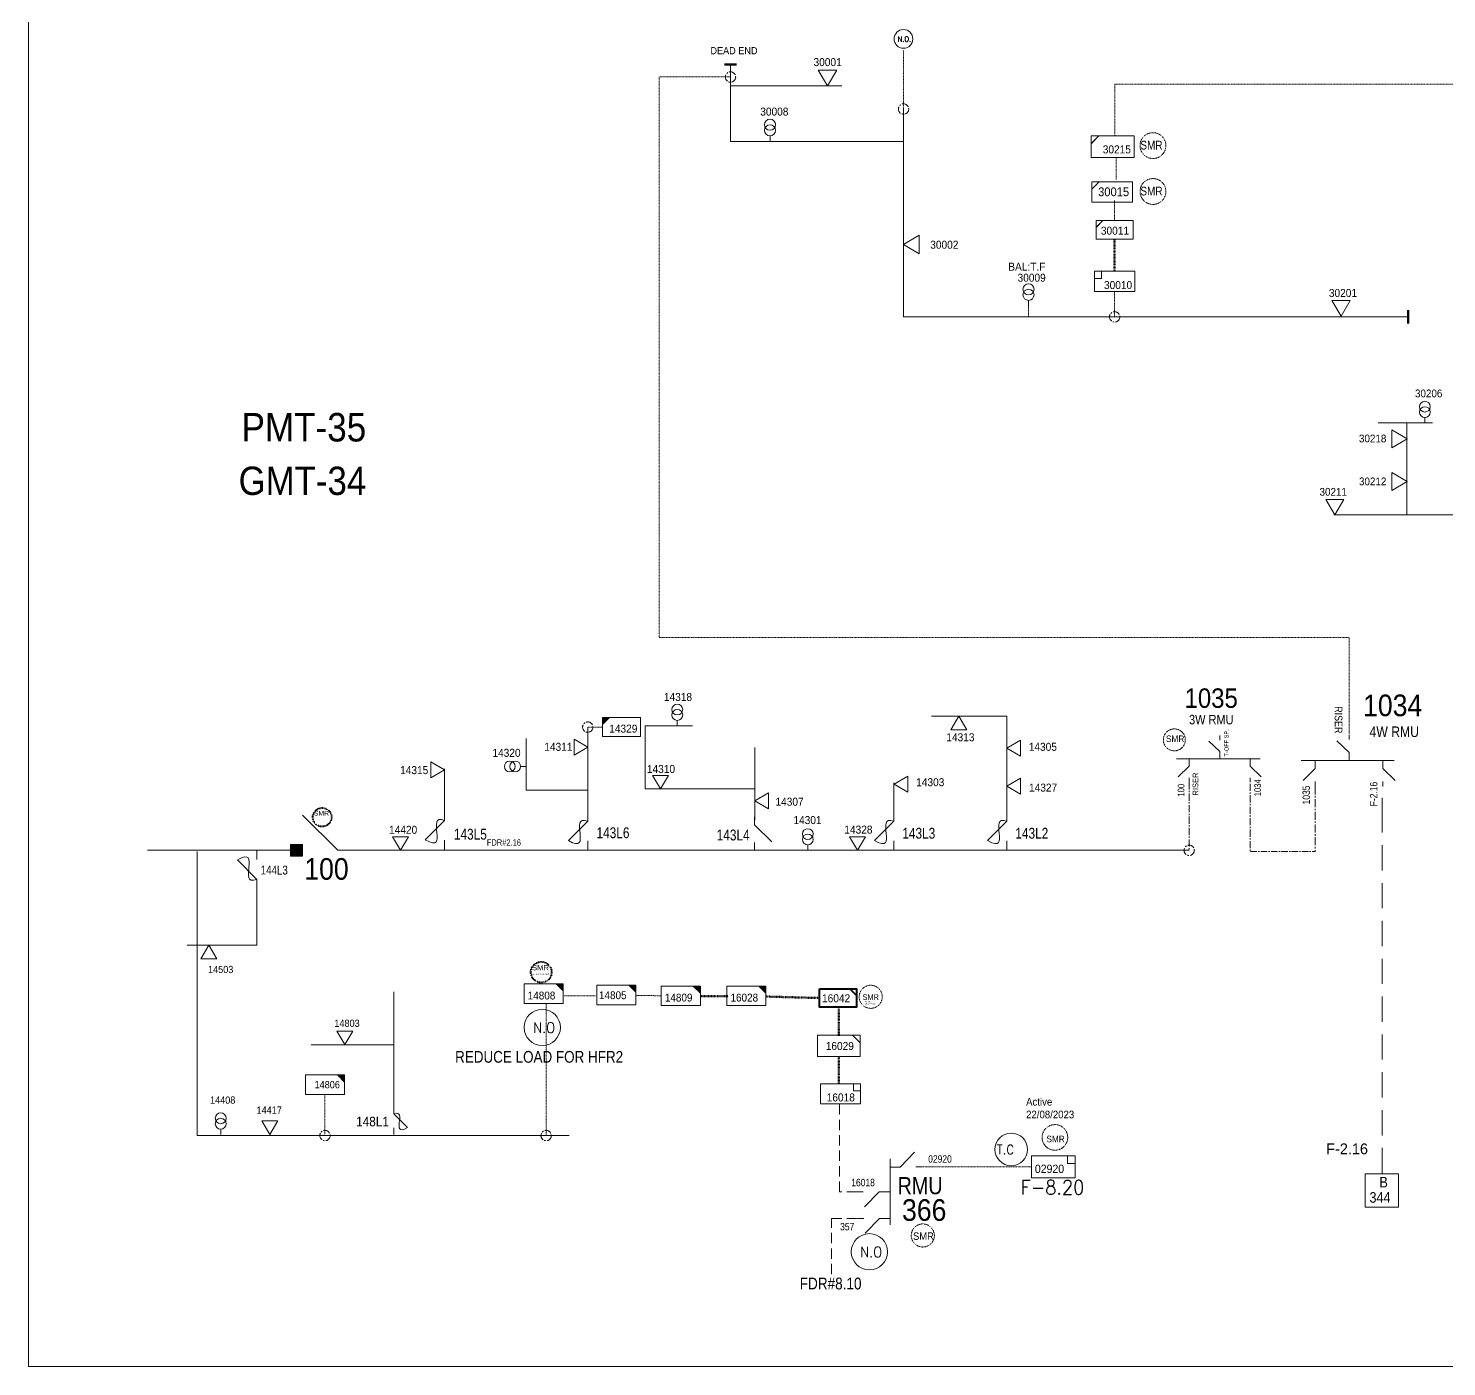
# Model space of a CAD drawing. Header units: metres. Extents: x 65984 to 144644, y -19036 to 23726.
# Drawn here: x 113709 to 114365, y 4518 to 5136 of the extents above; entities that cross this region are included whole.
import ezdxf
from ezdxf.enums import TextEntityAlignment as Align

# ---------------------------------------------------------------- set-up
doc = ezdxf.new("R2010")
doc.units = ezdxf.units.M
doc.header["$MEASUREMENT"] = 0
for name, pattern in [('( Center )', [2, 1.25, -0.25, 0.25, -0.25]), ('DGN Style 3', [0.013877, 0, -0.013877]), ('HIDDEN2', [2381.25, 1587.5, -793.75])]:
    doc.linetypes.add(name, pattern=pattern)
doc.layers.get('0').update_dxf_attribs({"color": 95, "lineweight": 40})
for name, color, linetype, lineweight in [('ABS', 7, 'Continuous', 40), ('ABS NUMBER', 112, 'Continuous', 30), ('d_eos', 111, 'Continuous', 40), ('d_eos no', 121, 'Continuous', 40), ('d_fco', 5, 'Continuous', 40), ('d_fco text', 95, 'Continuous', 40), ('d_oh branch', 94, 'Continuous', 40), ('d_switch', 95, 'Continuous', 40), ('d_tf', 1, 'Continuous', 40), ('d_tf no', 6, 'Continuous', 40), ('d_tf_200', 1, 'Continuous', 40), ('d_ug cable', 95, 'Continuous', 40), ('d_ug main line', 95, 'Continuous', 40), ('d_unit sub', 7, 'Continuous', 40), ('FDR  2  16', 157, 'Continuous', 40), ('fedr no', 95, 'Continuous', 40), ('GRID STATION 01', 7, 'Continuous', 40), ('Level 37', 7, 'Continuous', 0), ('O H MAIN FEEDER', 4, 'Continuous', 100), ('SW N O', 114, 'Continuous', 30)]:
    doc.layers.add(name, color=color, linetype=linetype, lineweight=lineweight)
doc.styles.add('NASKHF', font='naskhf.shx', dxfattribs={"height": 8})
doc.styles.get("Standard").update_dxf_attribs({"font": 'txt.shx'})
doc.styles.add('Style-Arial', font='arial.ttf')
doc.styles.add('Style-ENGINEERING', font='ENGINEERING.shx')
doc.styles.add('Style-msdefault', font='msdefault.shx')
doc.styles.add('Style-STANDARD', font='STANDARD.shx')

# ---------------------------------------------------------------- blocks, each defined once
blk = doc.blocks.new('FUSE01')
at = {"color": 0, "linetype": 'ByBlock', "lineweight": -2}
blk.add_line((0, -17.15), (0, -22.55), dxfattribs=at)
at = {"color": 0, "linetype": 'ByBlock', "lineweight": -2, "flags": 128}
blk.add_lwpolyline([(0, 0.05), (0, -5.75), (-11.2, -16.95)], dxfattribs=at)
at = {"color": 0, "linetype": 'ByBlock', "lineweight": -2}
blk.add_open_spline([(-11.2, -16.95), (3.4, -25.35), (-11.6, -1.35), (0, -5.75)], degree=3, dxfattribs=at)
blk = doc.blocks.new('TFU_89')
at = {"layer": 'd_tf_200', "color": 240, "linetype": 'Continuous', "lineweight": 13}
blk.add_line((0, 10), (0, 0), dxfattribs=at)
at = {"layer": 'd_tf_200', "color": 240, "linetype": 'Continuous', "lineweight": 13, "extrusion": (0, 0, -1)}
for centre in [(0, 30), (0, 20)]:
    blk.add_circle(centre, 10, dxfattribs=at)
blk = doc.blocks.new('*U1036')
at = {"layer": 'd_fco', "color": 240, "linetype": 'Continuous', "lineweight": 13}
for p, q in [((-8.3, 8.2), (-15.7, 8.2)), ((-8.3, 8.2), (7.9, -8.1)), ((15.7, 8.2), (8.3, 8.2))]:
    blk.add_line(p, q, dxfattribs=at)
blk = doc.blocks.new('TF_8')
at = {"color": 0, "linetype": 'ByBlock', "lineweight": -2}
blk.add_line((6.3, 4.95), (9.9, 1.35), dxfattribs=at)
blk.add_3dface([(-10.1, 4.95), (9.9, 4.95), (9.9, -5.05), (-10.1, -5.05)], dxfattribs=at)
blk = doc.blocks.new('exist.us-1000kva')
at = {"color": 0, "linetype": 'ByBlock', "lineweight": -2, "flags": 128}
blk.add_lwpolyline([(40, 12.9), (32.8, 20), (40, 20)], close=True, dxfattribs=at)
at = {"color": 0, "linetype": 'ByBlock', "lineweight": -2, "extrusion": (0, 0, -1)}
blk.add_solid([(-40, 12.9), (-32.8, 20), (-40, 20)], dxfattribs=at)
at = {"color": 0, "linetype": 'ByBlock', "lineweight": -2, "xscale": 2, "yscale": 2}
blk.add_blockref('TF_8', (20.2, 10.1), dxfattribs=at)
blk = doc.blocks.new('ABS2_1_1')
at = {"color": 0, "linetype": 'ByBlock', "lineweight": -2, "ltscale": 500}
for q in [(-29900, 43500), (0, 0)]:
    blk.add_line((0, 13600), q, dxfattribs=at)
at = {"color": 0, "linetype": 'ByBlock', "lineweight": -2, "ltscale": 500, "flags": 128}
for points in [[(5000, 43600), (-5000, 43600), (-5000, 53600), (5000, 53600)], [(3791, 49653), (3791, 49653), (3791, 49653)]]:
    blk.add_lwpolyline(points, close=True, dxfattribs=at)
at = {"color": 0, "linetype": 'ByBlock', "lineweight": -2, "ltscale": 500}
for points in [[(5000, 43600), (-5000, 43600), (5000, 53600), (-5000, 53600)], [(3791, 49653), (3791, 49653), (3791, 49653)]]:
    blk.add_solid(points, dxfattribs=at)
blk = doc.blocks.new('*U1037')
at = {"layer": 'd_fco', "color": 240, "linetype": 'Continuous', "lineweight": 13}
blk.add_line((-4.6, 4.2), (-10.1, 4.2), dxfattribs=at)
at = {"layer": 'd_fco', "color": 240, "linetype": 'Continuous', "lineweight": 13, "flags": 128}
blk.add_lwpolyline([(13, 4.2), (7.1, 4.2), (-4.4, -7.3)], dxfattribs=at)
at = {"layer": 'd_fco', "color": 240, "linetype": 'Continuous', "lineweight": 13}
blk.add_open_spline([(-4.4, -7.3), (-13, 7.7), (11.6, -7.7), (7.1, 4.2)], degree=3, dxfattribs=at)
blk = doc.blocks.new('TF3')
at = {"color": 0, "linetype": 'ByBlock', "lineweight": -2}
for p, q in [((11.3, 9), (18.3, 9)), ((18.3, 9), (18.3, 2))]:
    blk.add_line(p, q, dxfattribs=at)
at = {"color": 0, "linetype": 'ByBlock', "lineweight": -2, "flags": 128}
blk.add_lwpolyline([(18.3, 2), (11.3, 2), (11.3, 9)], dxfattribs=at)
at = {"color": 0, "linetype": 'ByBlock', "lineweight": -2}
blk.add_3dface([(-21.7, 9), (18.3, 9), (18.3, -11), (-21.7, -11)], dxfattribs=at)
blk = doc.blocks.new('TRA1_758')
at = {"layer": 'd_tf', "color": 240, "linetype": 'Continuous', "lineweight": 13, "ltscale": 0.00031041, "flags": 128}
blk.add_lwpolyline([(10, -17), (0, 0), (-10, -17)], close=True, dxfattribs=at)
blk = doc.blocks.new('TRA1_757')
at = {"layer": 'd_tf', "color": 240, "linetype": 'Continuous', "lineweight": 13, "ltscale": 0.00031041, "xscale": 1.000046566207833, "yscale": 1.000046566207833, "zscale": 1.000046566207833, "rotation": 180}
blk.add_blockref('TRA1_758', (0, 0), dxfattribs=at)
blk = doc.blocks.new('TRA1_760')
at = {"layer": 'd_tf', "color": 240, "linetype": 'Continuous', "lineweight": 13, "ltscale": 0.000308355, "extrusion": (0, 0, -1), "flags": 128}
blk.add_lwpolyline([(-10, -17), (0, 0), (10, -17)], close=True, dxfattribs=at)
blk = doc.blocks.new('TRA1_759')
at = {"layer": 'd_tf', "color": 240, "linetype": 'Continuous', "lineweight": 13, "ltscale": 0.000308355, "xscale": 1.000046566207833, "yscale": 1.000046566207833, "zscale": 1.000046566207833, "rotation": 180}
blk.add_blockref('TRA1_760', (0, 0), dxfattribs=at)
blk = doc.blocks.new('TRA1_762')
at = {"layer": 'd_tf', "color": 240, "linetype": 'Continuous', "lineweight": 13, "ltscale": 0.000215867, "extrusion": (0, 0, -1), "flags": 128}
blk.add_lwpolyline([(-10.1, -17), (-0.1, 0), (9.9, -17)], close=True, dxfattribs=at)
blk = doc.blocks.new('TRA1_761')
at = {"layer": 'd_tf', "color": 240, "linetype": 'Continuous', "lineweight": 13, "ltscale": 0.000215867, "xscale": 1.000046566207833, "yscale": 1.000046566207833, "zscale": 1.000046566207833, "rotation": 180}
blk.add_blockref('TRA1_762', (0, 0), dxfattribs=at)
blk = doc.blocks.new('TRA1_764')
at = {"layer": 'd_tf', "color": 240, "linetype": 'Continuous', "lineweight": 13, "ltscale": 0.000308355, "extrusion": (0, 0, -1), "flags": 128}
blk.add_lwpolyline([(-10, -17), (0, 0), (10, -17)], close=True, dxfattribs=at)
blk = doc.blocks.new('TRA1_763')
at = {"layer": 'd_tf', "color": 240, "linetype": 'Continuous', "lineweight": 13, "ltscale": 0.000308355, "xscale": 1.000046566207832, "yscale": 1.000046566207832, "zscale": 1.000046566207832, "rotation": 180}
blk.add_blockref('TRA1_764', (0, 0), dxfattribs=at)
blk = doc.blocks.new('TRA1_766')
at = {"layer": 'd_tf', "color": 240, "linetype": 'Continuous', "lineweight": 13, "ltscale": 0.00031041, "flags": 128}
blk.add_lwpolyline([(10, -17), (0, 0), (-10, -17)], close=True, dxfattribs=at)
blk = doc.blocks.new('TRA1_765')
at = {"layer": 'd_tf', "color": 240, "linetype": 'Continuous', "lineweight": 13, "ltscale": 0.00031041, "xscale": 1.000046566207833, "yscale": 1.000046566207833, "zscale": 1.000046566207833, "rotation": 180}
blk.add_blockref('TRA1_766', (0, 0), dxfattribs=at)
blk = doc.blocks.new('TRA1_768')
at = {"layer": 'd_tf', "color": 240, "linetype": 'Continuous', "lineweight": 13, "ltscale": 0.00025881, "flags": 128}
blk.add_lwpolyline([(10.1, -17), (0.1, 0), (-9.9, -17)], close=True, dxfattribs=at)
blk = doc.blocks.new('TRA1_767')
at = {"layer": 'd_tf', "color": 240, "linetype": 'Continuous', "lineweight": 13, "ltscale": 0.00025881, "xscale": 1.000046566207833, "yscale": 1.000046566207833, "zscale": 1.000046566207833, "rotation": 180}
blk.add_blockref('TRA1_768', (0, 0), dxfattribs=at)
blk = doc.blocks.new('*U2489')
at = {"layer": 'd_unit sub', "color": 240, "linetype": 'Continuous', "lineweight": 13, "flags": 128}
blk.add_lwpolyline([(8.54, 4.27), (8.54, 1.2), (5.47, 4.27)], close=True, dxfattribs=at)
at = {"layer": 'd_unit sub', "color": 240, "linetype": 'Continuous', "lineweight": 13, "xscale": 0.8535245333131425, "yscale": 0.8535245333131425, "zscale": 0.3692622561869642, "rotation": 359.9999999999999}
blk.add_blockref('TF_8', (0.09, 0.05), dxfattribs=at)
blk = doc.blocks.new('*U3355')
at = {"layer": 'd_tf no', "color": 2, "linetype": 'Continuous', "lineweight": 40, "flags": 128}
blk.add_lwpolyline([(8.54, 4.27), (8.54, 1.2), (5.47, 4.27)], close=True, dxfattribs=at)
at = {"layer": 'd_tf no', "color": 2, "linetype": 'Continuous', "lineweight": 40, "xscale": 0.8535245333131425, "yscale": 0.8535245333131425, "zscale": 0.4267622666565712, "rotation": 359.9999999999999}
blk.add_blockref('TF_8', (0.09, 0.05), dxfattribs=at)
blk = doc.blocks.new('TRA1_1416')
at = {"layer": 'd_tf', "color": 240, "linetype": 'Continuous', "lineweight": 13, "ltscale": 0.000426762, "extrusion": (0, 0, -1), "flags": 128}
blk.add_lwpolyline([(-10.1, -17), (-0.1, 0), (9.9, -17)], close=True, dxfattribs=at)
blk = doc.blocks.new('TRA1_1415')
at = {"layer": 'd_tf', "color": 240, "linetype": 'Continuous', "lineweight": 13, "ltscale": 0.000426762, "xscale": 1.000046566207833, "yscale": 1.000046566207833, "zscale": 1.000046566207833, "rotation": 180}
blk.add_blockref('TRA1_1416', (0, 0), dxfattribs=at)
blk = doc.blocks.new('*U3364')
at = {"layer": 'd_unit sub', "color": 240, "linetype": 'Continuous', "lineweight": 13, "extrusion": (0, 0, -1), "flags": 128}
blk.add_lwpolyline([(-20, 10), (-20, 2.6), (-12.8, 10)], close=True, dxfattribs=at)
at = {"layer": 'd_unit sub', "color": 240, "linetype": 'Continuous', "lineweight": 13, "extrusion": (0, 0, -1), "xscale": 2, "yscale": -2, "rotation": 180}
blk.add_blockref('TF_8', (-0.2, 0.1), dxfattribs=at)
blk = doc.blocks.new('*U3365')
at = {"layer": 'd_unit sub', "color": 2, "linetype": 'Continuous', "lineweight": 13, "extrusion": (0, 0, -1), "flags": 128}
blk.add_lwpolyline([(-20, 10), (-20, 2.6), (-12.8, 10)], close=True, dxfattribs=at)
at = {"layer": 'd_unit sub', "color": 2, "linetype": 'Continuous', "lineweight": 13, "extrusion": (0, 0, -1), "xscale": 2, "yscale": -2, "zscale": 0.8532446017942421, "rotation": 180}
blk.add_blockref('TF_8', (-0.2, 0.1), dxfattribs=at)
blk = doc.blocks.new('*U3420')
at = {"layer": 'd_unit sub', "color": 2, "linetype": 'Continuous', "lineweight": 13, "extrusion": (0, 0, -1), "flags": 128}
blk.add_lwpolyline([(-20, 10), (-20, 2.6), (-12.8, 10)], close=True, dxfattribs=at)
at = {"layer": 'd_unit sub', "color": 2, "linetype": 'Continuous', "lineweight": 13, "extrusion": (0, 0, -1), "xscale": 2, "yscale": -2, "rotation": 180}
blk.add_blockref('TF_8', (-0.2, 0.1), dxfattribs=at)
blk = doc.blocks.new('TRA1_1472')
at = {"layer": 'd_tf', "color": 240, "linetype": 'Continuous', "lineweight": 13, "ltscale": 0.000414813, "extrusion": (0, 0, -1), "flags": 128}
blk.add_lwpolyline([(-10, -17), (0, 0), (10, -17)], close=True, dxfattribs=at)
blk = doc.blocks.new('TRA1_1471')
at = {"layer": 'd_tf', "color": 240, "linetype": 'Continuous', "lineweight": 13, "ltscale": 0.000414813, "xscale": 1.000046566207833, "yscale": 1.000046566207833, "zscale": 1.000046566207833, "rotation": 180}
blk.add_blockref('TRA1_1472', (0, 0), dxfattribs=at)
blk = doc.blocks.new('*U893')
at = {"layer": 'SW N O', "color": 3, "lineweight": 13}
blk.add_circle((0, 0), 16.8, dxfattribs=at)
at = {"layer": 'SW N O', "color": 3, "lineweight": 13, "style": 'Style-STANDARD'}
blk.add_text('N.O.', height=9.6, dxfattribs=at).set_placement((1.7, -0.2), align=Align.MIDDLE_CENTER)
blk = doc.blocks.new('*U3832')
at = {"color": 2, "linetype": 'DGN Style 3'}
blk.add_circle((0, 0), 40.1, dxfattribs=at)
at = {"color": 1, "style": 'Style-ENGINEERING', "width": 1.09375}
blk.add_text('SMR', height=20.04, dxfattribs=at).set_placement((29.5, 7.3), align=Align.RIGHT)
at = {"color": 7, "true_color": 0xffffff, "insert": (-35.1, -5.1), "char_height": 5.833, "width": 324.554, "attachment_point": 1}
blk.add_mtext('\\fCalibri|b0|i0|c178178|p39;ACTIVE 27.09.2023\\P', dxfattribs=at)
blk = doc.blocks.new('*U1430')
at = {"layer": 'SW N O', "color": 3, "lineweight": 13}
blk.add_circle((0, 0), 16.8, dxfattribs=at)
at = {"layer": 'SW N O', "color": 3, "lineweight": 13, "style": 'Style-STANDARD'}
blk.add_text('N.O', height=9.6, dxfattribs=at).set_placement((1.7, -0.2), align=Align.MIDDLE_CENTER)
blk = doc.blocks.new('*U3830')
at = {"color": 2, "linetype": 'DGN Style 3'}
blk.add_circle((0, 0), 40.1, dxfattribs=at)
at = {"color": 1, "style": 'Style-ENGINEERING', "width": 1.09375}
blk.add_text('SMR', height=20.04, dxfattribs=at).set_placement((29.5, 7.3), align=Align.RIGHT)
blk = doc.blocks.new('*U4247')
at = {"layer": 'SW N O', "color": 1, "lineweight": 13}
blk.add_circle((0, 0), 16.8, dxfattribs=at)
at = {"layer": 'SW N O', "color": 1, "lineweight": 13, "style": 'Style-STANDARD'}
blk.add_text('T.C ', height=9.6, dxfattribs=at).set_placement((-3, -0.2), align=Align.MIDDLE_CENTER)

msp = doc.modelspace()

# ---------------------------------------------------------------- linework, layer by layer
at = {"layer": 'd_eos', "color": 2, "linetype": 'Continuous', "lineweight": 13, "ltscale": 0.494694}
for p, q in [((114260.02, 4802.05), (114254.96, 4806.95)), ((114260.02, 4807.42), (114260.02, 4809.46)), ((114260.02, 4798.7), (114260.02, 4802.05)), ((114278.72, 4798.69), (114240.03, 4798.69)), ((114245.94, 4795.34), (114240.88, 4790.43)), ((114245.93, 4798.69), (114245.94, 4795.34)), ((114274.1, 4798.69), (114274.1, 4795.34)), ((114274.1, 4795.34), (114279.15, 4790.44)), ((114245.94, 4789.97), (114245.94, 4787.93)), ((114274.1, 4789.97), (114274.1, 4787.93))]:
    msp.add_line(p, q, dxfattribs=at)
at = {"layer": 'd_eos', "color": 7, "linetype": 'Continuous', "lineweight": 13, "ltscale": 0.54966}
for p, q in [((114319.85, 4801.66), (114314.24, 4807.11)), ((114319.85, 4807.63), (114319.85, 4809.89)), ((114319.85, 4797.93), (114319.85, 4801.66)), ((114340.63, 4797.93), (114297.64, 4797.93)), ((114304.21, 4794.2), (114298.6, 4788.75)), ((114304.21, 4797.93), (114304.21, 4794.2)), ((114335.5, 4797.93), (114335.5, 4794.2)), ((114335.5, 4794.2), (114341.11, 4788.75)), ((114304.21, 4788.23), (114304.21, 4785.97)), ((114335.5, 4788.24), (114335.5, 4785.97))]:
    msp.add_line(p, q, dxfattribs=at)
at = {"layer": 'd_eos', "color": 2, "linetype": 'Continuous', "lineweight": 13, "ltscale": 0.625574}
for p, q in [((114112.29, 4610), (114118.96, 4616.86)), ((114107.74, 4583.19), (114107.74, 4613.79)), ((114107.74, 4610), (114112.29, 4610)), ((114119.56, 4610.03), (114122.32, 4610.03)), ((114095.22, 4598.53), (114092.46, 4598.53)), ((114102.52, 4598.52), (114095.86, 4591.66)), ((114107.74, 4598.53), (114102.52, 4598.53)), ((114095.53, 4586.2), (114092.76, 4586.2)), ((114102.82, 4586.2), (114096.16, 4579.34)), ((114107.74, 4586.19), (114102.82, 4586.19))]:
    msp.add_line(p, q, dxfattribs=at)
at = {"layer": 'd_oh branch', "color": 240, "linetype": 'Continuous', "lineweight": 13}
for p, q in [((114033.88, 5109.89), (114085.41, 5109.89)), ((114333.35, 4954.06), (114358.44, 4954.06)), ((114346.58, 4911.54), (114346.58, 4954.06)), ((114393.8, 4911.54), (114312.75, 4911.54)), ((113967.87, 4813.43), (113967.87, 4773.81)), ((114016.23, 4814.02), (113994.46, 4814.02)), ((113994.46, 4784.93), (113994.46, 4814.02)), ((114161.69, 4818.5), (114126.73, 4818.5)), ((114161.69, 4773.41), (114161.69, 4818.5)), ((113939.44, 4808.07), (113939.44, 4784.29)), ((114045.1, 4803.96), (114045.1, 4770.3)), ((113901.72, 4794.05), (113901.72, 4772.84)), ((114109.44, 4772.78), (114109.44, 4787.67)), ((113939.44, 4784.29), (113967.87, 4784.24)), ((114045.1, 4784.81), (113994.46, 4784.81)), ((113814.84, 4712.59), (113814.84, 4740.42)), ((113814.84, 4712.59), (113782.67, 4712.59)), ((113878.23, 4636.33), (113878.23, 4691)), ((113878.23, 4666.53), (113840.05, 4666.53))]:
    msp.add_line(p, q, dxfattribs=at)
at = {"layer": 'd_ug cable', "color": 240, "linetype": 'DGN Style 3', "lineweight": 13}
for p, q in [((114113.83, 5126.18), (114113.88, 5099.18)), ((114033.87, 5114), (114000.86, 5114.01)), ((114211.46, 5003.1), (114211.46, 5014.82)), ((114171.64, 5003.07), (114171.64, 5008.15)), ((114319.88, 4810.24), (114319.8, 4854.89)), ((113957, 4689.11), (113971.67, 4689.18)), ((113990.18, 4689.38), (114001.8, 4689.16))]:
    msp.add_line(p, q, dxfattribs=at)
at = {"layer": 'd_ug cable', "color": 240, "linetype": 'DGN Style 3', "lineweight": 100}
msp.add_line((114211.46, 5024.16), (114211.46, 5039.07), dxfattribs=at)
at = {"layer": 'd_ug cable', "color": 240, "linetype": 'DGN Style 3', "lineweight": 13, "flags": 128}
for points in [[(114319.8, 4854.89), (114000.86, 4854.89), (114000.86, 5114.01)], [(114211.59, 5086.98), (114211.59, 5110.63), (114419.22, 5110.63)], [(114212.16, 5066.66), (114212.16, 5076.86)], [(114211.46, 5047.61), (114211.46, 5056.88)], [(113967.87, 4813.43), (113974.48, 4813.43)], [(113948.61, 4624.61), (113948.64, 4685.31)], [(113846.4, 4643.5), (113846.4, 4625.02)]]:
    msp.add_lwpolyline(points, dxfattribs=at)
at = {"layer": 'd_ug cable', "color": 240, "linetype": 'DGN Style 3', "lineweight": 100, "flags": 128}
for points in [[(114019.92, 4689.05), (114032.82, 4689.05)], [(114050.16, 4688.82), (114074.97, 4688.13)], [(114083.88, 4683.35), (114083.88, 4670.48)], [(114083.88, 4661.14), (114083.88, 4648.27)]]:
    msp.add_lwpolyline(points, dxfattribs=at)
at = {"layer": 'd_ug cable', "color": 240, "linetype": 'HIDDEN2', "lineweight": 13, "ltscale": 0.003}
msp.add_lwpolyline([(114092.46, 4598.53), (114084.27, 4598.53), (114084.27, 4639.22)], dxfattribs=at)
at = {"layer": 'd_ug cable', "color": 234, "linetype": 'DGN Style 3', "lineweight": 13, "flags": 128}
msp.add_lwpolyline([(114122.32, 4610.03), (114173.05, 4610.08)], dxfattribs=at)
at = {"layer": 'd_ug cable', "color": 1, "linetype": 'HIDDEN2', "lineweight": 13, "ltscale": 0.003}
msp.add_lwpolyline([(114080.56, 4560.44), (114080.56, 4586.2), (114093.61, 4586.2)], dxfattribs=at)
at = {"layer": 'd_ug cable', "color": 2, "linetype": 'DGN Style 3', "lineweight": 13}
for centre, radius in [((114229.17, 5082.27), 5.98), ((114229.17, 5061.05), 5.98), ((114239.05, 4807.5), 5.08), ((114098.7, 4688.69), 5.34), ((114183.84, 4623.68), 5.93), ((114122.77, 4578.34), 5.34)]:
    msp.add_circle(centre, radius, dxfattribs=at)
at = {"layer": 'd_ug main line', "color": 240, "linetype": '( Center )', "lineweight": 13, "ltscale": 2.646}
for p, q in [((114245.94, 4787.93), (114245.91, 4756.43)), ((114274.07, 4787.18), (114274.07, 4756.11))]:
    msp.add_line(p, q, dxfattribs=at)
at = {"layer": 'd_ug main line', "color": 240, "linetype": '( Center )', "lineweight": 13, "ltscale": 2.94}
msp.add_line((114304.21, 4785.97), (114304.21, 4755.84), dxfattribs=at)
at = {"layer": 'd_ug main line', "color": 240, "linetype": '( Center )', "lineweight": 13, "ltscale": 2.3814}
msp.add_line((114274.22, 4755.83), (114304.2, 4755.83), dxfattribs=at)
at = {"layer": 'd_ug main line', "color": 240, "linetype": 'HIDDEN2', "lineweight": 13, "ltscale": 0.00735}
msp.add_lwpolyline([(114335.16, 4780.66), (114335.16, 4776.32), (114335.16, 4607.14)], dxfattribs=at)
at = {"layer": 'd_ug main line', "color": 240, "linetype": '( Center )', "lineweight": 13, "ltscale": 2.646}
for centre in [(114033.87, 5113.99), (114113.88, 5099.17), (114211.47, 5003.06), (113967.88, 4813.42), (114245.91, 4756.43), (113846.4, 4624.53), (113948.62, 4624.53)]:
    msp.add_circle(centre, 2.39, dxfattribs=at)
at = {"layer": 'FDR  2  16', "color": 240, "linetype": 'Continuous', "lineweight": 13}
msp.add_line((114113.87, 5003.07), (114347.1, 5003.07), dxfattribs=at)
at = {"layer": 'FDR  2  16', "color": 240, "linetype": 'Continuous', "lineweight": 13, "flags": 128}
msp.add_lwpolyline([(114113.87, 5003.07), (114113.87, 5084.2)], dxfattribs=at)
at = {"layer": 'GRID STATION 01', "color": 240, "lineweight": 13, "ltscale": 0.379284, "flags": 128}
msp.add_lwpolyline([(114342.74, 4591.43), (114342.74, 4606.91), (114327.26, 4606.91), (114327.26, 4591.43)], close=True, dxfattribs=at)
at = {"layer": 'O H MAIN FEEDER', "color": 240, "ltscale": 0.384086}
msp.add_line((114031.09, 5119.75), (114036.66, 5119.75), dxfattribs=at)
at = {"layer": 'O H MAIN FEEDER', "color": 240, "lineweight": 13, "ltscale": 0.498271}
msp.add_line((114113.87, 5084.2), (114033.87, 5084.2), dxfattribs=at)
at = {"layer": 'O H MAIN FEEDER', "color": 240, "ltscale": 0.426762}
msp.add_line((114347.1, 5006.16), (114347.1, 4999.97), dxfattribs=at)
at = {"layer": 'O H MAIN FEEDER', "color": 140, "lineweight": 13, "ltscale": 0.498271, "flags": 128}
msp.add_lwpolyline([(113709.27, 5232.44), (114739.79, 5232.44), (114739.79, 4517.7), (113709.27, 4517.7)], close=True, dxfattribs=at)
at = {"layer": 'O H MAIN FEEDER', "color": 240, "lineweight": 13, "ltscale": 0.498271, "flags": 128}
for points in [[(114033.87, 5084.2), (114033.87, 5119.77)], [(114113.87, 5003.04), (114113.87, 5099.17)]]:
    msp.add_lwpolyline(points, dxfattribs=at)
at = {"layer": 'O H MAIN FEEDER', "color": 240, "lineweight": 13, "ltscale": 30, "flags": 128}
for points in [[(113830.5, 4756.44), (113764.37, 4756.44)], [(113787.26, 4755.96), (113787.26, 4624.54), (113959.34, 4624.54)], [(114245.91, 4756.43), (114245.91, 4756.43), (114245.91, 4756.43), (113858.74, 4756.44)]]:
    msp.add_lwpolyline(points, dxfattribs=at)

# ---------------------------------------------------------------- block references
at = {"color": 1}
for name, p, xscale, yscale, zscale in [('*U3830', (113845.08, 4771.72), 0.108, 0.108, 0.108), ('*U3832', (113946.38, 4700.08), 0.12, 0.12, 0.12)]:
    msp.add_blockref(name, p, dxfattribs=dict(at, xscale=xscale, yscale=yscale, zscale=zscale))
at = {"layer": 'ABS', "color": 2, "linetype": 'Continuous', "lineweight": 13, "ltscale": 0.812883, "xscale": 0.0005446322480400587, "yscale": -0.0005446322480400591, "zscale": 0.000360672857092237, "rotation": 270.0000000000003}
msp.add_blockref('ABS2_1_1', (113859.69, 4756.44), dxfattribs=at)
at = {"layer": 'd_fco', "color": 240, "linetype": 'Continuous', "lineweight": 13}
for name, p, xscale, yscale, zscale, rotation in [('FUSE01', (113901.72, 4774.86), 0.8, 0.8, 0.1205302691593963, 359.9999150855068), ('FUSE01', (113967.87, 4774.48), 0.8, 0.8, 0.1205302691593963, 359.9999150855068), ('FUSE01', (114109.44, 4774.48), 0.8, 0.8, 0.1205302691593963, 359.9999150855068), ('FUSE01', (114161.69, 4774.48), 0.8, 0.8, 0.1205302691593963, 359.9999150855068), ('FUSE01', (113814.84, 4738.4), 0.8, -0.8000000000000002, 0.1205302691593963, 8.491449317746163e-05), ('*U1037', (113880.54, 4630.65), 0.5489900238326315, 0.5489900238326315, 0.5489900238326315, 90.00000000060014)]:
    msp.add_blockref(name, p, dxfattribs=dict(at, xscale=xscale, yscale=yscale, zscale=zscale, rotation=rotation))
at = {"layer": 'd_fco', "color": 240, "linetype": 'Continuous', "lineweight": 13, "extrusion": (0, 0, -1), "xscale": 0.4899999999999999, "yscale": 0.4899999999999999, "zscale": 0.4899999999999999, "rotation": 270}
msp.add_blockref('*U1036', (-114048.98, 4764.15), dxfattribs=at)
at = {"layer": 'd_tf', "color": 240, "linetype": 'Continuous', "lineweight": 13, "ltscale": 0.000426762, "extrusion": (0, 0, -1), "xscale": 0.4267622666565712, "yscale": 0.4267622666565712, "zscale": 0.4267622666565712}
for p in [(-114078.66, 5109.88), (-114316.09, 5003.39)]:
    msp.add_blockref('TRA1_1415', p, dxfattribs=at)
at = {"layer": 'd_tf', "color": 240, "linetype": 'Continuous', "lineweight": 13, "ltscale": 0.000426762, "extrusion": (0, 0, -1), "xscale": 0.4267622666565712, "yscale": 0.4267622666565712, "zscale": 0.4267622666565712, "rotation": 89.99999999999999}
msp.add_blockref('TRA1_1415', (-114113.89, 5036.57), dxfattribs=at)
at = {"layer": 'd_tf', "color": 240, "linetype": 'Continuous', "lineweight": 13, "ltscale": 0.000414813, "xscale": 0.4148129231901873, "yscale": 0.4148129231901873, "zscale": 0.4148129231901873, "rotation": 90.00000000000001}
for p in [(114346.63, 4946.75), (114346.63, 4926.92)]:
    msp.add_blockref('TRA1_1471', p, dxfattribs=at)
at = {"layer": 'd_tf', "color": 240, "linetype": 'Continuous', "lineweight": 13, "ltscale": 0.000414813, "extrusion": (0, 0, -1), "xscale": 0.4148129231901873, "yscale": 0.4148129231901873, "zscale": 0.4148129231901873}
msp.add_blockref('TRA1_1471', (-114313.29, 4911.54), dxfattribs=at)
at = {"layer": 'd_tf', "color": 240, "linetype": 'Continuous', "lineweight": 13, "ltscale": 0.000308355, "extrusion": (0, 0, -1)}
for name, p, xscale, yscale, zscale, rotation in [('TRA1_759', (-114139.36, 4818.48), 0.37, 0.37, 0.37, 179.9999999999999), ('TRA1_763', (-114001.53, 4784.81), 0.3700000000000001, 0.3700000000000001, 0.3700000000000001, 359.9997771946296), ('TRA1_763', (-114045.13, 4779.36), 0.3700000000000001, 0.3700000000000001, 0.3700000000000001, 89.99977719462956)]:
    msp.add_blockref(name, p, dxfattribs=dict(at, xscale=xscale, yscale=yscale, zscale=zscale, rotation=rotation))
at = {"layer": 'd_tf', "color": 240, "linetype": 'Continuous', "lineweight": 13, "ltscale": 0.000308355, "xscale": 0.37, "yscale": 0.37, "zscale": 0.37, "rotation": 89.99999999999993}
msp.add_blockref('TRA1_759', (113967.86, 4804.05), dxfattribs=at)
at = {"layer": 'd_tf', "color": 240, "linetype": 'Continuous', "lineweight": 13, "ltscale": 0.00031041}
for name, p, xscale, yscale, zscale, rotation in [('TRA1_757', (114161.66, 4803.68), 0.37, 0.37, 0.37, 269.9999999999999), ('TRA1_757', (113901.63, 4793.57), 0.37, 0.37, 0.37, 89.99999999999993), ('TRA1_757', (114161.66, 4786.04), 0.37, 0.37, 0.37, 269.9999999999999), ('TRA1_757', (113881.25, 4756.44), 0.37, 0.37, 0.37, 359.9999999999999), ('TRA1_757', (114092.59, 4756.44), 0.37, 0.37, 0.37, 359.9999999999999), ('TRA1_765', (113820.85, 4625.03), 0.3699999999999997, 0.3699999999999997, 0.3699999999999997, 359.9998149984054)]:
    msp.add_blockref(name, p, dxfattribs=dict(at, xscale=xscale, yscale=yscale, zscale=zscale, rotation=rotation))
at = {"layer": 'd_tf', "color": 240, "linetype": 'Continuous', "lineweight": 13, "ltscale": 0.000215867, "extrusion": (0, 0, -1), "xscale": 0.3700000000000001, "yscale": 0.3700000000000001, "zscale": 0.3700000000000001, "rotation": 89.99998481305586}
msp.add_blockref('TRA1_761', (-114109.53, 4787.11), dxfattribs=at)
at = {"layer": 'd_tf', "color": 240, "linetype": 'Continuous', "lineweight": 13, "ltscale": 0.00031041, "extrusion": (0, 0, -1), "xscale": 0.37, "yscale": 0.37, "zscale": 0.37, "rotation": 179.9997501617508}
msp.add_blockref('TRA1_757', (-113792.7, 4712.59), dxfattribs=at)
at = {"layer": 'd_tf', "color": 240, "linetype": 'Continuous', "lineweight": 13, "ltscale": 0.00025881, "xscale": 0.37, "yscale": 0.37, "zscale": 0.37, "rotation": 359.9999999999999}
msp.add_blockref('TRA1_767', (113855.55, 4666.58), dxfattribs=at)
at = {"layer": 'd_tf no', "color": 2, "linetype": 'Continuous', "lineweight": 40}
msp.add_blockref('*U3355', (114083.5, 4688.12), dxfattribs=at)
at = {"layer": 'd_tf_200', "color": 240, "linetype": 'Continuous', "lineweight": 13, "extrusion": (0, 0, -1)}
for p, xscale, yscale, zscale, rotation in [((-114052.13, 5084.23), 0.2560573599939425, 0.2560573599939425, 0.2560573599939425, 359.9999999999999), ((-114354.87, 4954.09), 0.2488877539141121, 0.2488877539141121, 0.2488877539141121, 359.9999999999999), ((-114009.26, 4814.02), 0.2500000000000001, 0.2500000000000001, 0.2500000000000001, 0.0001871742573049203), ((-114069.61, 4756.44), 0.2500000000000001, 0.2500000000000001, 0.2500000000000001, 0.000187174257261048)]:
    msp.add_blockref('TFU_89', p, dxfattribs=dict(at, xscale=xscale, yscale=yscale, zscale=zscale, rotation=rotation))
at = {"layer": 'd_tf_200', "color": 240, "linetype": 'Continuous', "lineweight": 13}
for p, xscale, yscale, zscale, rotation in [((114171.64, 5008.15), 0.2560573599939425, 0.2560573599939425, 0.2560573599939425, 359.9999999999999), ((113939.32, 4795.2), 0.25, 0.25, 0.25, 89.99999999999984), ((113798.2, 4625.02), 0.25, 0.25, 0.25, 359.9999999999999)]:
    msp.add_blockref('TFU_89', p, dxfattribs=dict(at, xscale=xscale, yscale=yscale, zscale=zscale, rotation=rotation))
at = {"layer": 'd_unit sub', "color": 2, "linetype": 'Continuous', "lineweight": 13, "extrusion": (0, 0, -1)}
for name, p, xscale, yscale, zscale in [('*U3365', (-114210.54, 5081.81), 0.5001640394315485, 0.5001640394315485, 0.5001640394315485), ('*U3420', (-114210.35, 5060.85), 0.4694384933222284, 0.4694384933222284, 0.4694384933222284)]:
    msp.add_blockref(name, p, dxfattribs=dict(at, xscale=xscale, yscale=yscale, zscale=zscale))
at = {"layer": 'd_unit sub', "color": 240, "linetype": 'Continuous', "lineweight": 13, "extrusion": (0, 0, -1), "xscale": 0.4267622666565712, "yscale": 0.4267622666565712, "zscale": 0.4267622666565712}
msp.add_blockref('*U3364', (-114211.47, 5043.33), dxfattribs=at)
at = {"layer": 'd_unit sub', "color": 234, "linetype": 'Continuous', "lineweight": 13, "xscale": 0.4671900666204865, "yscale": -0.4671900666204867, "zscale": 0.1300771388769227, "rotation": 180}
msp.add_blockref('TF3', (114210.67, 5019.96), dxfattribs=at)
at = {"layer": 'd_unit sub', "color": 240, "linetype": 'Continuous', "lineweight": 13}
for name, p, xscale, yscale, zscale, rotation in [('exist.us-1000kva', (113992.25, 4809.04), 0.4374263657321401, -0.4374263657321399, 0.4182270213234398, 180), ('exist.us-1000kva', (113972.04, 4685.04), 0.453042016234077, 0.453042016234077, 0.4267622666565712, 359.9999999999999), ('exist.us-1000kva', (114001.8, 4684.63), 0.453042016234077, 0.453042016234077, 0.4267622666565712, 359.9999999999999), ('exist.us-1000kva', (114032.15, 4684.63), 0.453042016234077, 0.453042016234077, 0.4267622666565712, 359.9999999999999), ('exist.us-1000kva', (113837.34, 4643.5), 0.453042016234077, 0.453042016234077, 0.4267622666565712, 359.9999999999999), ('TF3', (114085.51, 4644.3), 0.4618169476103043, 0.4618169476103043, 0.1300771388769227, 359.9999999999999)]:
    msp.add_blockref(name, p, dxfattribs=dict(at, xscale=xscale, yscale=yscale, zscale=zscale, rotation=rotation))
at = {"layer": 'd_unit sub', "color": 2, "linetype": 'Continuous', "lineweight": 13, "rotation": 359.9999999999999}
for name, p, xscale, yscale, zscale in [('exist.us-1000kva', (113938.4, 4685.59), 0.453042016234077, 0.453042016234077, 0.4267622666565712), ('TF3', (114183.98, 4610.59), 0.5036848455620389, 0.5036848455620389, 0.1904459390297026)]:
    msp.add_blockref(name, p, dxfattribs=dict(at, xscale=xscale, yscale=yscale, zscale=zscale))
at = {"layer": 'd_unit sub', "color": 240, "linetype": 'Continuous', "lineweight": 13, "xscale": 1.15571591600874, "yscale": 1.15571591600874, "zscale": 1.15571591600874}
msp.add_blockref('*U2489', (114083.87, 4666.06), dxfattribs=at)
at = {"layer": 'SW N O', "color": 3, "lineweight": 13}
for name, p, xscale, yscale, zscale in [('*U893', (114113.83, 5131.59), 0.2581267667067291, 0.2581267667067291, 0.2581267667067291), ('*U1430', (113946.85, 4674.53), 0.4992230025735314, 0.4992230025735314, 0.4992230025735314), ('*U1430', (114098.08, 4570.8), 0.4992230025735314, 0.4992230025735314, 0.4992230025735314)]:
    msp.add_blockref(name, p, dxfattribs=dict(at, xscale=xscale, yscale=yscale, zscale=zscale))
at = {"layer": 'SW N O', "color": 1, "lineweight": 13, "xscale": 0.4493007023161783, "yscale": 0.4493007023161783, "zscale": 0.4493007023161783}
msp.add_blockref('*U4247', (114163.64, 4618.12), dxfattribs=at)

# ---------------------------------------------------------------- texts
at = {"layer": 'ABS NUMBER', "color": 2, "lineweight": 13, "style": 'Style-Arial', "width": 0.88}
msp.add_text('100', height=10, dxfattribs=at).set_placement((113857.34, 4752.82), align=Align.TOP_RIGHT)
at = {"layer": 'd_eos no', "color": 7, "linetype": 'Continuous', "lineweight": 13, "style": 'Style-Arial', "width": 0.88}
msp.add_text('PMT-35', height=13.183, dxfattribs=at).set_placement((113807.83, 4958.65), align=Align.TOP_LEFT)
at = {"layer": 'd_eos no', "color": 2, "linetype": 'Continuous', "lineweight": 13, "style": 'Style-Arial', "width": 0.88}
msp.add_text('1035', height=9, dxfattribs=at).set_placement((114268.39, 4822.3), align=Align.RIGHT)
at = {"layer": 'd_eos no', "color": 7, "linetype": 'Continuous', "lineweight": 13, "style": 'Style-Arial', "width": 0.88}
msp.add_text('1034', height=10, dxfattribs=at).set_placement((114353.66, 4818.45), align=Align.RIGHT)
at = {"layer": 'd_eos no', "color": 2, "linetype": 'Continuous', "lineweight": 13, "style": 'Style-Arial', "width": 0.88}
msp.add_text('366', height=10, dxfattribs=at).set_placement((114133.67, 4595.11), align=Align.TOP_RIGHT)
at = {"layer": 'd_eos no', "color": 7, "linetype": 'Continuous', "lineweight": 13, "insert": (113806.46, 4933.83), "char_height": 13.088, "attachment_point": 1, "style": 'NASKHF'}
msp.add_mtext('\\fArial|b0|i0|c178178|p39;\\H1x;\\W0.88;GMT-34\\P', dxfattribs=at)
at = {"layer": 'd_fco text', "color": 240, "linetype": 'Continuous', "lineweight": 13, "style": 'Style-msdefault', "width": 0.82}
for s, p in [('143L6', (113987.16, 4767.04)), ('143L3', (114128.53, 4766.82)), ('143L2', (114180.78, 4766.82)), ('143L5', (113921.22, 4766.38)), ('143L4', (114042.72, 4766.01))]:
    msp.add_text(s, height=5, rotation=359.96624, dxfattribs=at).set_placement(p, align=Align.TOP_RIGHT)
at = {"layer": 'd_fco text', "color": 240, "linetype": 'Continuous', "lineweight": 13, "ltscale": 0.880553, "style": 'Style-msdefault', "width": 0.82}
msp.add_text('144L3', height=4.104, rotation=359.96624, dxfattribs=at).set_placement((113829.2, 4749.35), align=Align.TOP_RIGHT)
at = {"layer": 'd_fco text', "color": 240, "linetype": 'Continuous', "lineweight": 13, "insert": (113875.92, 4628.75), "char_height": 4.4305, "attachment_point": 9, "style": 'NASKHF'}
msp.add_mtext('\\Fmsdefault;\\H1x;\\W0.916667;148L1', dxfattribs=at)
at = {"layer": 'd_switch', "color": 7, "linetype": 'Continuous', "lineweight": 13, "style": 'Style-ENGINEERING', "width": 0.857143}
for s, height, p in [('100', 3.087, (114240.62, 4781.26)), ('1035', 3.43, (114298.3, 4777.66))]:
    msp.add_text(s, height=height, rotation=90, dxfattribs=at).set_placement(p, align=Align.TOP_LEFT)
for s, height, rotation, p in [('1034', 3.087, 90.00752, (114275.99, 4789.27)), ('F-2.16', 3.43, 90.00752, (114329.46, 4788.13)), ('16018', 3.43, 0.00037, (114100.61, 4604.54)), ('357', 3.43, 0.00037, (114091.1, 4584.13))]:
    msp.add_text(s, height=height, rotation=rotation, dxfattribs=at).set_placement(p, align=Align.TOP_RIGHT)
at = {"layer": 'd_switch', "color": 2, "linetype": 'Continuous', "lineweight": 13, "style": 'Style-msdefault', "width": 0.857143}
msp.add_text('FDR#2.16', height=2.92, dxfattribs=at).set_placement((113936.99, 4761.52), align=Align.TOP_RIGHT)
at = {"layer": 'd_switch', "color": 2, "linetype": 'Continuous', "lineweight": 30, "ltscale": 0.9, "style": 'Style-ENGINEERING', "width": 0.857143}
msp.add_text('REDUCE LOAD FOR HFR2', height=5.421, rotation=0.00263, dxfattribs=at).set_placement((113906.55, 4663.65), align=Align.TOP_LEFT)
at = {"layer": 'd_switch', "color": 2, "linetype": 'Continuous', "lineweight": 13, "style": 'Style-msdefault', "width": 0.857143}
msp.add_text('FDR#8.10', height=5.465, dxfattribs=at).set_placement((114065.88, 4558.86), align=Align.TOP_LEFT)
at = {"layer": 'd_switch', "color": 7, "linetype": 'Continuous', "lineweight": 13, "insert": (114136.18, 4615.43), "char_height": 3.43, "attachment_point": 3, "rotation": 0.00037, "style": 'NASKHF'}
msp.add_mtext('\\FENGINEERING;\\H1x;\\W0.857143;02920\\P', dxfattribs=at)
at = {"layer": 'd_tf no', "color": 2, "linetype": 'Continuous', "lineweight": 13, "style": 'Style-msdefault', "width": 0.945946}
for s, height, p in [('DEAD END', 3.33, (114046.35, 5127.83)), ('30215', 3.7, (114218.98, 5082.37)), ('30015', 4.07, (114218.14, 5062.95))]:
    msp.add_text(s, height=height, dxfattribs=at).set_placement(p, align=Align.TOP_RIGHT)
at = {"layer": 'd_tf no', "color": 240, "linetype": 'Continuous', "lineweight": 13, "style": 'Style-msdefault', "width": 0.945946}
for s, height, p in [('30001', 3.7, (114085.27, 5122.73)), ('30008', 3.7, (114060.64, 5099.85)), ('30011', 3.7, (114218.11, 5044.78)), ('30002', 3.7, (114139.22, 5038.29)), ('30201', 3.7, (114323.51, 5015.98)), ('30206', 3.596, (114362.96, 4969.49)), ('30218', 3.596, (114337.07, 4948.65)), ('30212', 3.596, (114337.07, 4928.81)), ('30211', 3.596, (114318.83, 4923.99)), ('14318', 3.7, (114016.08, 4829.19)), ('14329', 3.7, (113990.82, 4814.55)), ('14311', 3.7, (113960.81, 4806.14)), ('14320', 3.7, (113936.82, 4803.35)), ('14315', 3.7, (113894.14, 4795.36)), ('14310', 3.7, (114008.24, 4795.89)), ('14303', 3.7, (114132.72, 4789.78)), ('14327', 3.7, (114184.9, 4787.28)), ('14307', 3.7, (114067.67, 4780.76)), ('14420', 3.7, (113889.03, 4767.78)), ('14301', 3.7, (114075.97, 4772.26)), ('14328', 3.7, (114099.51, 4767.86)), ('14503', 3.33, (113804.03, 4703)), ('14803', 3.33, (113862.44, 4678.11)), ('14806', 3.33, (113853.29, 4649.74)), ('14408', 3.33, (113804.96, 4642.61)), ('14417', 3.33, (113826.46, 4637.98))]:
    msp.add_text(s, height=height, dxfattribs=at).set_placement(p, align=Align.TOP_RIGHT)
for s, p in [('BAL:T.F', (114179.46, 5024.43)), ('30009', (114179.59, 5019.34)), ('14313', (114146.66, 4806.84))]:
    msp.add_text(s, height=3.7, dxfattribs=at).set_placement(p, align=Align.RIGHT)
at = {"layer": 'd_tf no', "color": 234, "linetype": 'Continuous', "lineweight": 13, "style": 'Style-msdefault', "width": 0.945946}
msp.add_text('30010', height=3.7, dxfattribs=at).set_placement((114219.55, 5019.65), align=Align.TOP_RIGHT)
at = {"layer": 'd_tf no', "color": 1, "linetype": 'Continuous', "lineweight": 40, "style": 'Style-msdefault', "width": 0.945946}
for height, p in [(3.037, (114235.16, 4809.52)), (2.697, (114094.89, 4689.91)), (2.997, (114179.93, 4624.46)), (3.421, (114118.26, 4579.76))]:
    msp.add_text('SMR', height=height, dxfattribs=at).set_placement(p, align=Align.TOP_LEFT)
at = {"layer": 'd_tf no', "color": 2, "linetype": 'Continuous', "lineweight": 13, "style": 'Style-msdefault', "width": 0.945946}
for s, height, p in [('14808', 3.626, (113940.12, 4691.1)), ('02920', 3.848, (114174.57, 4611.09))]:
    msp.add_text(s, height=height, dxfattribs=at).set_placement(p, align=Align.TOP_LEFT)
at = {"layer": 'd_tf no', "color": 240, "linetype": 'Continuous', "lineweight": 13, "style": 'Style-msdefault', "width": 0.945946}
for s, height, p in [('14805', 3.626, (113973.07, 4691.24)), ('14809', 3.626, (114003.52, 4690.14)), ('16028', 3.626, (114033.87, 4690.14)), ('16029', 3.7, (114077.89, 4667.8)), ('16018', 3.7, (114078.34, 4644.02))]:
    msp.add_text(s, height=height, dxfattribs=at).set_placement(p, align=Align.TOP_LEFT)
at = {"layer": 'd_tf no', "color": 121, "linetype": 'Continuous', "lineweight": 40, "style": 'Style-msdefault', "width": 0.945946}
msp.add_text('16042', height=3.7, dxfattribs=at).set_placement((114076.18, 4689.87), align=Align.TOP_LEFT)
at = {"layer": 'd_tf no', "color": 240, "linetype": 'Continuous', "lineweight": 13, "insert": (114184.77, 4806.14), "char_height": 3.7, "width": 23.7441, "attachment_point": 3, "style": 'NASKHF'}
msp.add_mtext('\\Fmsdefault;\\H1x;\\W0.945946;14305', dxfattribs=at)
at = {"layer": 'd_tf no', "color": 121, "linetype": 'Continuous', "lineweight": 40, "attachment_point": 1, "style": 'NASKHF'}
for s, insert, char_height in [('\\Fmsdefault;\\H1x;\\W0.945946;ACTIVE\\P19/12/2023', (114095.99, 4686.77), 0.664), ('\\Fmsdefault;\\H1x;\\W0.945946;Active\\P22/08/2023', (114170.52, 4641.9), 3.5151)]:
    msp.add_mtext(s, dxfattribs=dict(at, insert=insert, char_height=char_height))
at = {"layer": 'fedr no', "color": 41, "linetype": 'Continuous', "lineweight": 13, "insert": (114182.73, 4600.64), "char_height": 6.599, "attachment_point": 5, "style": 'Style-STANDARD'}
msp.add_mtext('F-8.20', dxfattribs=at)
at = {"layer": 'GRID STATION 01', "linetype": 'Continuous', "lineweight": 13, "style": 'Style-msdefault'}
msp.add_text('F-2.16', height=5, rotation=359.99936, dxfattribs=at).set_placement((114309.25, 4620.89), align=Align.TOP_LEFT)
at = {"layer": 'GRID STATION 01', "linetype": 'Continuous', "lineweight": 13, "style": 'Style-msdefault', "width": 0.888889}
for s, height, p in [('B', 4.91, (114333.86, 4605.44)), ('344', 4.911, (114329.25, 4598.4))]:
    msp.add_text(s, height=height, rotation=359.99936, dxfattribs=at).set_placement(p, align=Align.TOP_LEFT)
at = {"layer": 'Level 37', "color": 1, "linetype": 'Continuous', "lineweight": 13, "ltscale": 0.9, "style": 'Style-msdefault', "width": 0.86}
for p in [(114233.61, 5080.47), (114233.61, 5059.24)]:
    msp.add_text('SMR', height=4.021, rotation=359.99963, dxfattribs=at).set_placement(p, align=Align.RIGHT)
at = {"layer": 'Level 37', "color": 7, "linetype": 'Continuous', "lineweight": 13, "style": 'Style-msdefault', "width": 0.86}
for s, height, rotation, p in [('RISER', 3.572, 270.00037, (114313.18, 4823.05)), ('4W RMU', 4.9, 0.00037, (114329.29, 4808.82))]:
    msp.add_text(s, height=height, rotation=rotation, dxfattribs=at).set_placement(p)
at = {"layer": 'Level 37', "color": 2, "linetype": 'Continuous', "lineweight": 13, "style": 'Style-msdefault', "width": 0.86}
for s, height, rotation, p in [('3W RMU', 4.41, 0.00037, (114245.85, 4814.66)), ('T-OFF SP.', 1.892, 90.00037, (114264.1, 4799.81))]:
    msp.add_text(s, height=height, rotation=rotation, dxfattribs=at).set_placement(p)
at = {"layer": 'Level 37', "color": 7, "linetype": 'Continuous', "lineweight": 13, "ltscale": 0.779498, "style": 'Style-msdefault', "width": 0.86}
msp.add_text('RISER', height=2.656, rotation=90.00037, dxfattribs=at).set_placement((114250.13, 4781.72))
at = {"layer": 'Level 37', "color": 2, "linetype": 'Continuous', "lineweight": 13, "ltscale": 0.9, "style": 'Style-msdefault', "width": 0.86}
msp.add_text('RMU', height=7.938, rotation=0.00037, dxfattribs=at).set_placement((114131.9, 4605.35), align=Align.TOP_RIGHT)

doc.saveas('drawing.dxf')
